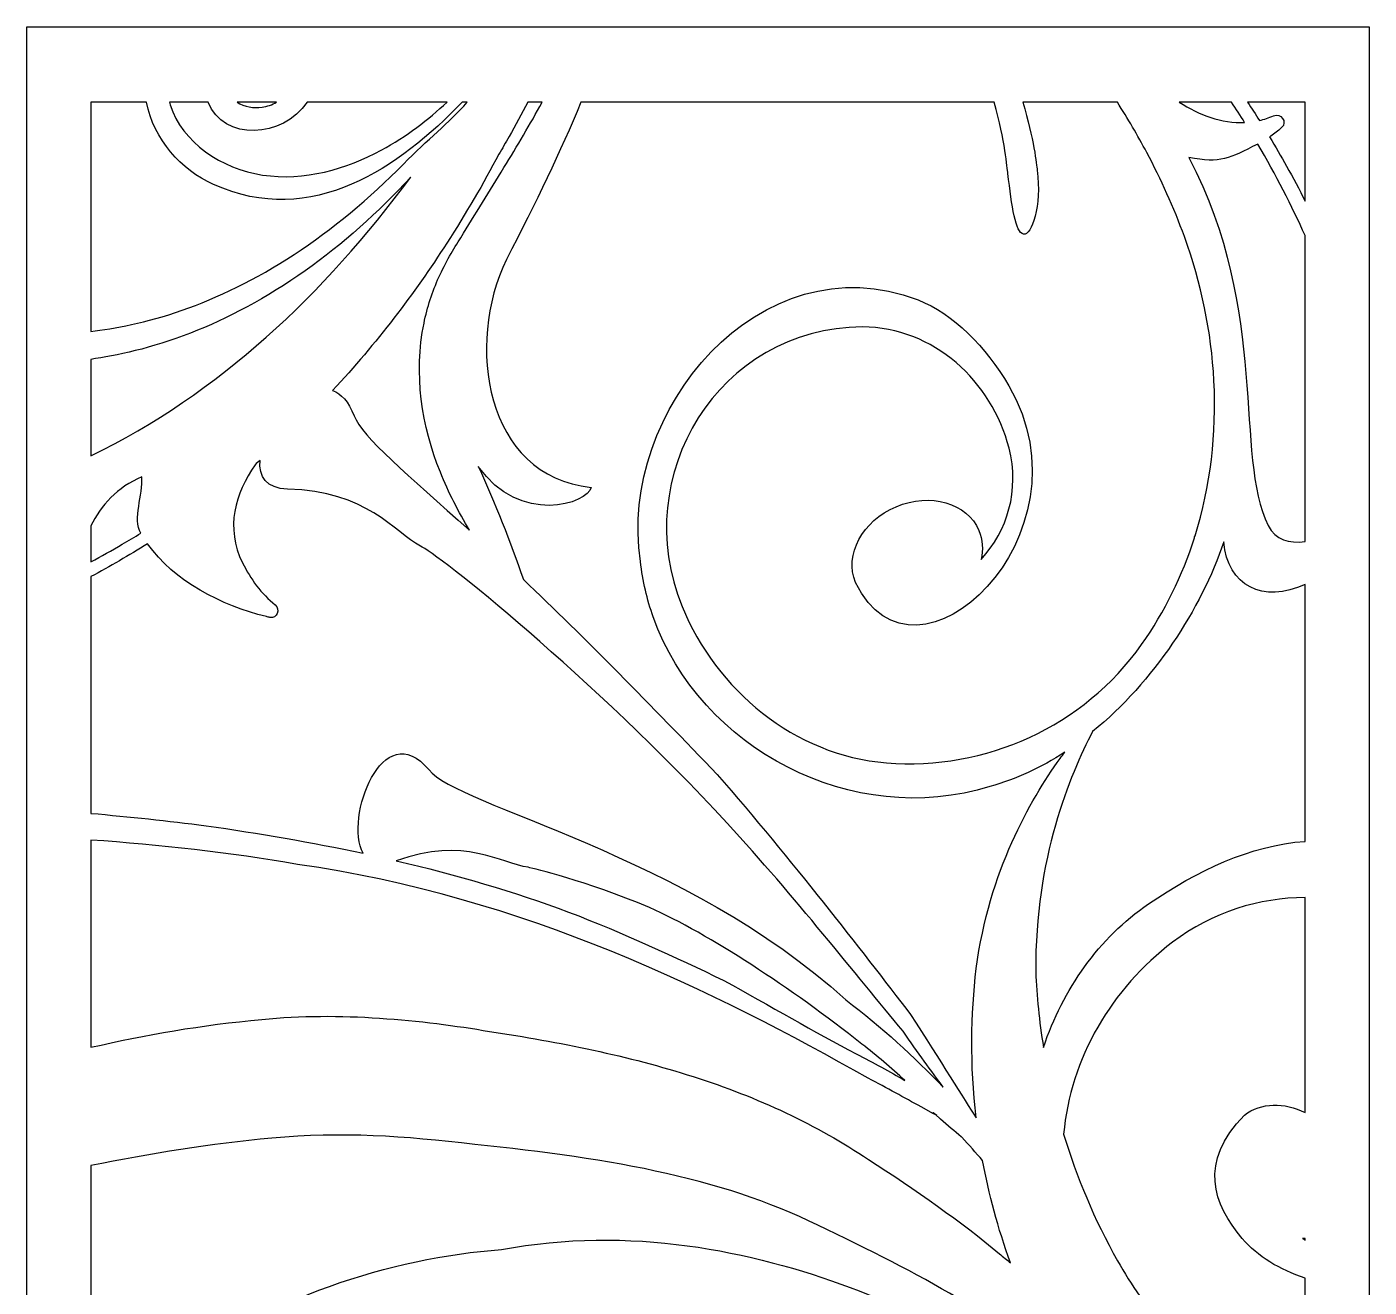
# Model space of a CAD drawing. Header units: centimetres. Extents: x -8.6 to -5.3, y -9 to 2.3.
# Drawn here: x -8.622 to -5.313, y -0.829 to 2.279 of the extents above; entities that cross this region are included whole.
import ezdxf

# ---------------------------------------------------------------- set-up
doc = ezdxf.new("R2010")
doc.units = ezdxf.units.CM
doc.header["$MEASUREMENT"] = 0
doc.layers.add('layer 1', color=7, linetype='Continuous')

msp = doc.modelspace()

# ---------------------------------------------------------------- linework, layer by layer
at = {"layer": 'layer 1', "color": 250}
for points, knots in [([(-5.31259, 2.27884), (-5.31259, 2.27884), (-8.62228, 2.27884), (-8.62228, 2.27884), (-8.62228, 2.27884), (-8.62228, 2.27884), (-8.62228, -9.0002), (-8.62228, -9.0002), (-8.62228, -9.0002), (-8.62228, -9.0002), (-5.31259, -9.0002), (-5.31259, -9.0002), (-5.31259, -9.0002), (-5.31259, -9.0002), (-5.31259, 2.27884), (-5.31259, 2.27884)], [0, 0, 0, 0, 0.2, 0.2, 0.2, 0.2, 0.4, 0.4, 0.4, 0.4, 0.6, 0.6, 0.6, 0.6, 1, 1, 1, 1]), ([(-8.46451, 1.52765), (-8.46451, 1.52765), (-8.46451, 2.09296), (-8.46451, 2.09296), (-8.46451, 2.09296), (-8.46451, 2.09296), (-8.3275, 2.09296), (-8.3275, 2.09296), (-8.3275, 2.09296), (-8.30862, 2.00111), (-8.24247, 1.9255), (-8.16174, 1.89027), (-8.16174, 1.89027), (-7.91951, 1.78014), (-7.70207, 1.93368), (-7.54888, 2.09296), (-7.54888, 2.09296), (-7.54888, 2.09296), (-7.53626, 2.09296), (-7.53626, 2.09296), (-7.53626, 2.09296), (-7.58244, 2.04151), (-7.63388, 2.00128), (-7.6938, 1.94058), (-7.6938, 1.94058), (-7.77718, 1.85583), (-7.86927, 1.77889), (-7.9633, 1.71757), (-7.9633, 1.71757), (-8.05725, 1.65569), (-8.15291, 1.61003), (-8.23948, 1.57994), (-8.23948, 1.57994), (-8.32894, 1.5487), (-8.40713, 1.53436), (-8.46451, 1.52765)], [0, 0, 0, 0, 0.1, 0.1, 0.1, 0.1, 0.2, 0.2, 0.2, 0.2, 0.3, 0.3, 0.3, 0.3, 0.4, 0.4, 0.4, 0.4, 0.5, 0.5, 0.5, 0.5, 0.6, 0.6, 0.6, 0.6, 0.7, 0.7, 0.7, 0.7, 0.8, 0.8, 0.8, 0.8, 1, 1, 1, 1]), ([(-8.27057, 2.09296), (-8.27057, 2.09296), (-8.17545, 2.09296), (-8.17545, 2.09296), (-8.17545, 2.09296), (-8.13821, 1.99603), (-7.99028, 2.00375), (-7.93151, 2.09296), (-7.93151, 2.09296), (-7.93151, 2.09296), (-7.58621, 2.09296), (-7.58621, 2.09296), (-7.58621, 2.09296), (-7.63186, 2.05067), (-7.68567, 2.00869), (-7.74834, 1.97475), (-7.74834, 1.97475), (-7.83344, 1.92836), (-7.93849, 1.89781), (-8.04103, 1.91349), (-8.04103, 1.91349), (-8.14156, 1.92823), (-8.23965, 1.99393), (-8.26865, 2.08647), (-8.26865, 2.08647), (-8.26933, 2.08863), (-8.26997, 2.09079), (-8.27057, 2.09296)], [0, 0, 0, 0, 0.125, 0.125, 0.125, 0.125, 0.25, 0.25, 0.25, 0.25, 0.375, 0.375, 0.375, 0.375, 0.5, 0.5, 0.5, 0.5, 0.625, 0.625, 0.625, 0.625, 0.75, 0.75, 0.75, 0.75, 1, 1, 1, 1]), ([(-8.10358, 2.09296), (-8.10358, 2.09296), (-8.00699, 2.09296), (-8.00699, 2.09296), (-8.00699, 2.09296), (-8.01752, 2.08691), (-8.02949, 2.08252), (-8.04246, 2.0807), (-8.04246, 2.0807), (-8.06285, 2.07762), (-8.08603, 2.08114), (-8.10358, 2.09296)], [0, 0, 0, 0, 0.25, 0.25, 0.25, 0.25, 0.5, 0.5, 0.5, 0.5, 1, 1, 1, 1]), ([(-7.38709, 2.09296), (-7.38709, 2.09296), (-7.35157, 2.09296), (-7.35157, 2.09296), (-7.35157, 2.09296), (-7.38135, 2.03866), (-7.41306, 1.98505), (-7.44581, 1.93164), (-7.44581, 1.93164), (-7.48081, 1.87432), (-7.51677, 1.81707), (-7.55254, 1.75895), (-7.55254, 1.75895), (-7.56943, 1.73143), (-7.5905, 1.6979), (-7.60639, 1.66165), (-7.60639, 1.66165), (-7.62248, 1.62577), (-7.63508, 1.58784), (-7.64294, 1.54816), (-7.64294, 1.54816), (-7.66878, 1.42466), (-7.64863, 1.29369), (-7.60269, 1.18069), (-7.60269, 1.18069), (-7.58211, 1.13029), (-7.55834, 1.08275), (-7.53101, 1.03734), (-7.53101, 1.03734), (-7.68156, 1.1726), (-7.79632, 1.26822), (-7.81523, 1.31978), (-7.81523, 1.31978), (-7.82919, 1.35495), (-7.84775, 1.37441), (-7.86831, 1.38236), (-7.86831, 1.38236), (-7.7607, 1.49782), (-7.66656, 1.62152), (-7.58695, 1.74529), (-7.58695, 1.74529), (-7.53925, 1.81903), (-7.49653, 1.89255), (-7.45839, 1.96456), (-7.45839, 1.96456), (-7.44999, 1.97895), (-7.44161, 1.99346), (-7.43336, 2.00811), (-7.43336, 2.00811), (-7.41774, 2.0359), (-7.40228, 2.06421), (-7.38709, 2.09296)], [0, 0, 0, 0, 0.0714286, 0.0714286, 0.0714286, 0.0714286, 0.1428571, 0.1428571, 0.1428571, 0.1428571, 0.2142857, 0.2142857, 0.2142857, 0.2142857, 0.2857143, 0.2857143, 0.2857143, 0.2857143, 0.3571429, 0.3571429, 0.3571429, 0.3571429, 0.4285714, 0.4285714, 0.4285714, 0.4285714, 0.5, 0.5, 0.5, 0.5, 0.5714286, 0.5714286, 0.5714286, 0.5714286, 0.6428571, 0.6428571, 0.6428571, 0.6428571, 0.7142857, 0.7142857, 0.7142857, 0.7142857, 0.7857143, 0.7857143, 0.7857143, 0.7857143, 0.8571429, 0.8571429, 0.8571429, 0.8571429, 1, 1, 1, 1]), ([(-7.25614, 2.09296), (-7.25614, 2.09296), (-6.23729, 2.09296), (-6.23729, 2.09296), (-6.23729, 2.09296), (-6.20985, 1.99706), (-6.2052, 1.93022), (-6.2033, 1.91707), (-6.2033, 1.91707), (-6.19362, 1.8362), (-6.1844, 1.77084), (-6.16504, 1.76751), (-6.16504, 1.76751), (-6.14452, 1.76398), (-6.12013, 1.83681), (-6.13082, 1.9252), (-6.13082, 1.9252), (-6.13263, 1.93859), (-6.13927, 2.00229), (-6.16668, 2.09296), (-6.16668, 2.09296), (-6.16668, 2.09296), (-5.93344, 2.09296), (-5.93344, 2.09296), (-5.93344, 2.09296), (-5.90767, 2.05277), (-5.88349, 2.01145), (-5.86098, 1.96895), (-5.86098, 1.96895), (-5.82559, 1.90284), (-5.79458, 1.83354), (-5.76818, 1.76148), (-5.76818, 1.76148), (-5.72647, 1.64746), (-5.70152, 1.52677), (-5.69531, 1.40587), (-5.69531, 1.40587), (-5.68869, 1.27651), (-5.70332, 1.14662), (-5.74197, 1.02335), (-5.74197, 1.02335), (-5.74267, 1.02199), (-5.74318, 1.02022), (-5.74339, 1.01883), (-5.74339, 1.01883), (-5.77303, 0.92603), (-5.81607, 0.83721), (-5.87379, 0.75545), (-5.87379, 0.75545), (-6.01578, 0.55445), (-6.25855, 0.44371), (-6.50283, 0.46383), (-6.50283, 0.46383), (-6.73061, 0.4827), (-6.9221, 0.64335), (-7.00676, 0.84985), (-7.00676, 0.84985), (-7.13853, 1.17104), (-6.91636, 1.538), (-6.56213, 1.5387), (-6.56213, 1.5387), (-6.38664, 1.5387), (-6.24231, 1.40411), (-6.20051, 1.24029), (-6.20051, 1.24029), (-6.1738, 1.13568), (-6.2045, 1.03624), (-6.2695, 0.96541), (-6.2695, 0.96541), (-6.26378, 0.98918), (-6.26517, 1.01391), (-6.27499, 1.03687), (-6.27499, 1.03687), (-6.30342, 1.10473), (-6.39467, 1.1312), (-6.47871, 1.09561), (-6.47871, 1.09561), (-6.56249, 1.06053), (-6.6073, 0.97666), (-6.57876, 0.90854), (-6.57876, 0.90854), (-6.43228, 0.6035), (-5.98537, 1.02511), (-6.20131, 1.39372), (-6.20131, 1.39372), (-6.25718, 1.48909), (-6.33748, 1.57195), (-6.42493, 1.60543), (-6.42493, 1.60543), (-6.81545, 1.75465), (-7.16632, 1.32899), (-7.10923, 0.96023), (-7.10923, 0.96023), (-7.1038, 0.91235), (-7.09306, 0.86668), (-7.07772, 0.8236), (-7.07772, 0.8236), (-6.96218, 0.49899), (-6.58622, 0.2997), (-6.24751, 0.40593), (-6.24751, 0.40593), (-6.18319, 0.42287), (-6.12132, 0.45211), (-6.06326, 0.4902), (-6.06326, 0.4902), (-6.06705, 0.48509), (-6.07091, 0.47983), (-6.07483, 0.47442), (-6.07483, 0.47442), (-6.14884, 0.37007), (-6.24928, 0.19862), (-6.2814, -0.04359), (-6.2814, -0.04359), (-6.29472, -0.15629), (-6.29693, -0.28035), (-6.28162, -0.41155), (-6.28162, -0.41155), (-6.31097, -0.36569), (-6.36866, -0.27279), (-6.44345, -0.15627), (-6.44345, -0.15627), (-6.56769, 0.00523), (-6.73506, 0.22249), (-6.91978, 0.43528), (-6.91978, 0.43528), (-7.08109, 0.6022), (-7.24768, 0.77429), (-7.39792, 0.91571), (-7.39792, 0.91571), (-7.42961, 1.00948), (-7.46823, 1.10432), (-7.5092, 1.19494), (-7.5092, 1.19494), (-7.40692, 1.04758), (-7.23787, 1.10336), (-7.2312, 1.14329), (-7.2312, 1.14329), (-7.4935, 1.17099), (-7.54117, 1.49725), (-7.43974, 1.70552), (-7.43974, 1.70552), (-7.36631, 1.84629), (-7.30613, 1.97161), (-7.25614, 2.09296)], [0, 0, 0, 0, 0.027027, 0.027027, 0.027027, 0.027027, 0.0540541, 0.0540541, 0.0540541, 0.0540541, 0.0810811, 0.0810811, 0.0810811, 0.0810811, 0.1081081, 0.1081081, 0.1081081, 0.1081081, 0.1351351, 0.1351351, 0.1351351, 0.1351351, 0.1621622, 0.1621622, 0.1621622, 0.1621622, 0.1891892, 0.1891892, 0.1891892, 0.1891892, 0.2162162, 0.2162162, 0.2162162, 0.2162162, 0.2432432, 0.2432432, 0.2432432, 0.2432432, 0.2702703, 0.2702703, 0.2702703, 0.2702703, 0.2972973, 0.2972973, 0.2972973, 0.2972973, 0.3243243, 0.3243243, 0.3243243, 0.3243243, 0.3513514, 0.3513514, 0.3513514, 0.3513514, 0.3783784, 0.3783784, 0.3783784, 0.3783784, 0.4054054, 0.4054054, 0.4054054, 0.4054054, 0.4324324, 0.4324324, 0.4324324, 0.4324324, 0.4594595, 0.4594595, 0.4594595, 0.4594595, 0.4864865, 0.4864865, 0.4864865, 0.4864865, 0.5135135, 0.5135135, 0.5135135, 0.5135135, 0.5405405, 0.5405405, 0.5405405, 0.5405405, 0.5675676, 0.5675676, 0.5675676, 0.5675676, 0.5945946, 0.5945946, 0.5945946, 0.5945946, 0.6216216, 0.6216216, 0.6216216, 0.6216216, 0.6486486, 0.6486486, 0.6486486, 0.6486486, 0.6756757, 0.6756757, 0.6756757, 0.6756757, 0.7027027, 0.7027027, 0.7027027, 0.7027027, 0.7297297, 0.7297297, 0.7297297, 0.7297297, 0.7567568, 0.7567568, 0.7567568, 0.7567568, 0.7837838, 0.7837838, 0.7837838, 0.7837838, 0.8108108, 0.8108108, 0.8108108, 0.8108108, 0.8378378, 0.8378378, 0.8378378, 0.8378378, 0.8648649, 0.8648649, 0.8648649, 0.8648649, 0.8918919, 0.8918919, 0.8918919, 0.8918919, 0.9189189, 0.9189189, 0.9189189, 0.9189189, 0.9459459, 0.9459459, 0.9459459, 0.9459459, 1, 1, 1, 1]), ([(-5.78068, 2.09296), (-5.78068, 2.09296), (-5.6519, 2.09296), (-5.6519, 2.09296), (-5.6519, 2.09296), (-5.64083, 2.07637), (-5.63006, 2.05973), (-5.61958, 2.04308), (-5.61958, 2.04308), (-5.67608, 2.04057), (-5.73189, 2.0614), (-5.78068, 2.09296)], [0, 0, 0, 0, 0.25, 0.25, 0.25, 0.25, 0.5, 0.5, 0.5, 0.5, 1, 1, 1, 1]), ([(-5.6124, 2.09296), (-5.6124, 2.09296), (-5.47036, 2.09296), (-5.47036, 2.09296), (-5.47036, 2.09296), (-5.47036, 2.09296), (-5.47036, 1.84903), (-5.47036, 1.84903), (-5.47036, 1.84903), (-5.48496, 1.87791), (-5.50025, 1.90674), (-5.51628, 1.93543), (-5.51628, 1.93543), (-5.52968, 1.95953), (-5.54366, 1.98355), (-5.55809, 2.00728), (-5.55809, 2.00728), (-5.54917, 2.01337), (-5.5404, 2.01998), (-5.5321, 2.02707), (-5.5321, 2.02707), (-5.531, 2.02817), (-5.52976, 2.02918), (-5.52848, 2.03033), (-5.52848, 2.03033), (-5.51308, 2.04411), (-5.5304, 2.06757), (-5.54841, 2.05964), (-5.54841, 2.05964), (-5.56003, 2.05454), (-5.57155, 2.05077), (-5.58312, 2.04804), (-5.58312, 2.04804), (-5.59269, 2.06308), (-5.60245, 2.07806), (-5.6124, 2.09296)], [0, 0, 0, 0, 0.1, 0.1, 0.1, 0.1, 0.2, 0.2, 0.2, 0.2, 0.3, 0.3, 0.3, 0.3, 0.4, 0.4, 0.4, 0.4, 0.5, 0.5, 0.5, 0.5, 0.6, 0.6, 0.6, 0.6, 0.7, 0.7, 0.7, 0.7, 0.8, 0.8, 0.8, 0.8, 1, 1, 1, 1]), ([(-5.47036, 1.76406), (-5.47036, 1.76406), (-5.47036, 1.00973), (-5.47036, 1.00973), (-5.47036, 1.00973), (-5.50989, 1.00445), (-5.54393, 1.013), (-5.56156, 1.04886), (-5.56156, 1.04886), (-5.64673, 1.22211), (-5.55726, 1.57242), (-5.75693, 1.95666), (-5.75693, 1.95666), (-5.67887, 1.94151), (-5.65708, 1.95397), (-5.58743, 1.98992), (-5.58743, 1.98992), (-5.54237, 1.91354), (-5.50357, 1.83749), (-5.47036, 1.76406)], [0, 0, 0, 0, 0.1666667, 0.1666667, 0.1666667, 0.1666667, 0.3333333, 0.3333333, 0.3333333, 0.3333333, 0.5, 0.5, 0.5, 0.5, 0.6666667, 0.6666667, 0.6666667, 0.6666667, 1, 1, 1, 1]), ([(-8.46451, 1.22082), (-8.46451, 1.22082), (-8.46451, 1.45892), (-8.46451, 1.45892), (-8.46451, 1.45892), (-8.40256, 1.46762), (-8.31626, 1.48568), (-8.21858, 1.52377), (-8.21858, 1.52377), (-8.12877, 1.55859), (-8.03074, 1.61012), (-7.93599, 1.67744), (-7.93599, 1.67744), (-7.84403, 1.74234), (-7.75555, 1.82159), (-7.67583, 1.90779), (-7.67583, 1.90779), (-7.88899, 1.62055), (-8.14899, 1.37341), (-8.46451, 1.22082)], [0, 0, 0, 0, 0.1666667, 0.1666667, 0.1666667, 0.1666667, 0.3333333, 0.3333333, 0.3333333, 0.3333333, 0.5, 0.5, 0.5, 0.5, 0.6666667, 0.6666667, 0.6666667, 0.6666667, 1, 1, 1, 1]), ([(-8.46451, 0.33937), (-8.46451, 0.33937), (-8.46451, 0.92313), (-8.46451, 0.92313), (-8.46451, 0.92313), (-8.41727, 0.94837), (-8.37057, 0.97543), (-8.32481, 1.00427), (-8.32481, 1.00427), (-8.25903, 0.91147), (-8.14281, 0.85147), (-8.03146, 0.82455), (-8.03146, 0.82455), (-8.02864, 0.8237), (-8.02578, 0.82311), (-8.02284, 0.8224), (-8.02284, 0.8224), (-8.00511, 0.8185), (-7.99675, 0.84306), (-8.00982, 0.85328), (-8.00982, 0.85328), (-8.04408, 0.88035), (-8.07104, 0.91785), (-8.09029, 0.95677), (-8.09029, 0.95677), (-8.1335, 1.04445), (-8.10855, 1.12731), (-8.05962, 1.19909), (-8.05962, 1.19909), (-8.05551, 1.20259), (-8.05142, 1.2061), (-8.04736, 1.20964), (-8.04736, 1.20964), (-8.0504, 1.1705), (-8.03212, 1.1401), (-7.97931, 1.13902), (-7.97931, 1.13902), (-7.78542, 1.13468), (-7.71545, 1.03325), (-7.65198, 0.99808), (-7.65198, 0.99808), (-7.61673, 0.986), (-7.22612, 0.67398), (-6.8953, 0.31504), (-6.8953, 0.31504), (-6.72791, 0.13262), (-6.57849, -0.05814), (-6.46174, -0.19793), (-6.46174, -0.19793), (-6.42543, -0.25007), (-6.3918, -0.29734), (-6.36271, -0.33617), (-6.36271, -0.33617), (-6.43411, -0.2615), (-6.51447, -0.18769), (-6.6026, -0.12087), (-6.6026, -0.12087), (-6.99748, 0.23945), (-7.564, 0.35776), (-7.63069, 0.44667), (-7.63069, 0.44667), (-7.74547, 0.58316), (-7.83968, 0.32781), (-7.7934, 0.24085), (-7.7934, 0.24085), (-7.92004, 0.26799), (-8.0498, 0.2903), (-8.18012, 0.30877), (-8.18012, 0.30877), (-8.2745, 0.32076), (-8.36949, 0.33106), (-8.46451, 0.33937)], [0, 0, 0, 0, 0.0526316, 0.0526316, 0.0526316, 0.0526316, 0.1052632, 0.1052632, 0.1052632, 0.1052632, 0.1578947, 0.1578947, 0.1578947, 0.1578947, 0.2105263, 0.2105263, 0.2105263, 0.2105263, 0.2631579, 0.2631579, 0.2631579, 0.2631579, 0.3157895, 0.3157895, 0.3157895, 0.3157895, 0.3684211, 0.3684211, 0.3684211, 0.3684211, 0.4210526, 0.4210526, 0.4210526, 0.4210526, 0.4736842, 0.4736842, 0.4736842, 0.4736842, 0.5263158, 0.5263158, 0.5263158, 0.5263158, 0.5789474, 0.5789474, 0.5789474, 0.5789474, 0.6315789, 0.6315789, 0.6315789, 0.6315789, 0.6842105, 0.6842105, 0.6842105, 0.6842105, 0.7368421, 0.7368421, 0.7368421, 0.7368421, 0.7894737, 0.7894737, 0.7894737, 0.7894737, 0.8421053, 0.8421053, 0.8421053, 0.8421053, 0.8947368, 0.8947368, 0.8947368, 0.8947368, 1, 1, 1, 1]), ([(-8.46451, 0.9596), (-8.46451, 0.9596), (-8.46451, 1.04804), (-8.46451, 1.04804), (-8.46451, 1.04804), (-8.4403, 1.09792), (-8.39912, 1.14401), (-8.33866, 1.16917), (-8.33866, 1.16917), (-8.33552, 1.12425), (-8.36184, 1.06612), (-8.34128, 1.0301), (-8.34128, 1.0301), (-8.35642, 1.02074), (-8.37172, 1.01167), (-8.38685, 1.00287), (-8.38685, 1.00287), (-8.41265, 0.98778), (-8.43858, 0.97336), (-8.46451, 0.9596)], [0, 0, 0, 0, 0.1666667, 0.1666667, 0.1666667, 0.1666667, 0.3333333, 0.3333333, 0.3333333, 0.3333333, 0.5, 0.5, 0.5, 0.5, 0.6666667, 0.6666667, 0.6666667, 0.6666667, 1, 1, 1, 1]), ([(-5.47036, 0.90395), (-5.47036, 0.90395), (-5.47036, 0.27035), (-5.47036, 0.27035), (-5.47036, 0.27035), (-5.60593, 0.26087), (-5.73591, 0.19848), (-5.85647, 0.11618), (-5.85647, 0.11618), (-5.97948, 0.03219), (-6.0676, -0.0949), (-6.11561, -0.23775), (-6.11561, -0.23775), (-6.12618, -0.17296), (-6.13238, -0.11046), (-6.13469, -0.05188), (-6.13469, -0.05188), (-6.1367, 0.23), (-6.05054, 0.43322), (-5.99434, 0.54087), (-5.99434, 0.54087), (-5.84407, 0.66373), (-5.72678, 0.84309), (-5.671, 1.00868), (-5.671, 1.00868), (-5.66193, 0.89992), (-5.57374, 0.85623), (-5.47036, 0.90395)], [0, 0, 0, 0, 0.125, 0.125, 0.125, 0.125, 0.25, 0.25, 0.25, 0.25, 0.375, 0.375, 0.375, 0.375, 0.5, 0.5, 0.5, 0.5, 0.625, 0.625, 0.625, 0.625, 0.75, 0.75, 0.75, 0.75, 1, 1, 1, 1]), ([(-8.46451, -0.23751), (-8.46451, -0.23751), (-8.46451, 0.27365), (-8.46451, 0.27365), (-8.46451, 0.27365), (-8.29516, 0.26135), (-8.12163, 0.24294), (-7.9546, 0.21359), (-7.9546, 0.21359), (-7.39624, 0.134), (-6.92144, -0.10234), (-6.54779, -0.31393), (-6.54779, -0.31393), (-6.5011, -0.33777), (-6.45874, -0.36211), (-6.41712, -0.38454), (-6.41712, -0.38454), (-6.41712, -0.38454), (-6.38638, -0.40118), (-6.38638, -0.40118), (-6.38638, -0.40118), (-6.38638, -0.40118), (-6.37874, -0.4052), (-6.37874, -0.4052), (-6.37874, -0.4052), (-6.39856, -0.39003), (-6.38035, -0.40459), (-6.38306, -0.40271), (-6.38306, -0.40271), (-6.38306, -0.40271), (-6.36966, -0.41461), (-6.36966, -0.41461), (-6.36966, -0.41461), (-6.35182, -0.4305), (-6.33426, -0.44478), (-6.31818, -0.45834), (-6.31818, -0.45834), (-6.31818, -0.45834), (-6.31703, -0.45926), (-6.31703, -0.45926), (-6.31703, -0.45926), (-6.29931, -0.47845), (-6.28221, -0.49759), (-6.26579, -0.51652), (-6.26579, -0.51652), (-6.25052, -0.59883), (-6.22807, -0.68338), (-6.19694, -0.76919), (-6.19694, -0.76919), (-6.20575, -0.76177), (-6.21483, -0.75427), (-6.22419, -0.74668), (-6.22419, -0.74668), (-6.31688, -0.66928), (-6.43179, -0.58753), (-6.5472, -0.51421), (-6.5472, -0.51421), (-6.67261, -0.43005), (-6.82009, -0.36004), (-6.97927, -0.30984), (-6.97927, -0.30984), (-7.13841, -0.2584), (-7.30881, -0.22458), (-7.48145, -0.19834), (-7.48145, -0.19834), (-7.64577, -0.17037), (-7.85302, -0.14899), (-8.04255, -0.16894), (-8.04255, -0.16894), (-8.19056, -0.1819), (-8.33091, -0.20706), (-8.46451, -0.23751)], [0, 0, 0, 0, 0.0526316, 0.0526316, 0.0526316, 0.0526316, 0.1052632, 0.1052632, 0.1052632, 0.1052632, 0.1578947, 0.1578947, 0.1578947, 0.1578947, 0.2105263, 0.2105263, 0.2105263, 0.2105263, 0.2631579, 0.2631579, 0.2631579, 0.2631579, 0.3157895, 0.3157895, 0.3157895, 0.3157895, 0.3684211, 0.3684211, 0.3684211, 0.3684211, 0.4210526, 0.4210526, 0.4210526, 0.4210526, 0.4736842, 0.4736842, 0.4736842, 0.4736842, 0.5263158, 0.5263158, 0.5263158, 0.5263158, 0.5789474, 0.5789474, 0.5789474, 0.5789474, 0.6315789, 0.6315789, 0.6315789, 0.6315789, 0.6842105, 0.6842105, 0.6842105, 0.6842105, 0.7368421, 0.7368421, 0.7368421, 0.7368421, 0.7894737, 0.7894737, 0.7894737, 0.7894737, 0.8421053, 0.8421053, 0.8421053, 0.8421053, 0.8947368, 0.8947368, 0.8947368, 0.8947368, 1, 1, 1, 1]), ([(-7.71138, 0.22248), (-7.54352, 0.28328), (-7.45214, 0.21572), (-7.386, 0.20627), (-7.386, 0.20627), (-7.36955, 0.20243), (-7.24793, 0.17424), (-7.08734, 0.10708), (-7.08734, 0.10708), (-6.93858, 0.04108), (-6.73778, -0.09192), (-6.56309, -0.22946), (-6.56309, -0.22946), (-6.52678, -0.2582), (-6.49137, -0.28849), (-6.45721, -0.31967), (-6.45721, -0.31967), (-6.49445, -0.29721), (-6.53461, -0.27525), (-6.57767, -0.25389), (-6.57767, -0.25389), (-6.67855, -0.20038), (-6.79123, -0.13493), (-6.90378, -0.07252), (-6.90378, -0.07252), (-7.02376, -0.01505), (-7.15123, 0.04421), (-7.28696, 0.09607), (-7.28696, 0.09607), (-7.42058, 0.14627), (-7.56344, 0.18788), (-7.71138, 0.22248)], [0, 0, 0, 0, 0.1111111, 0.1111111, 0.1111111, 0.1111111, 0.2222222, 0.2222222, 0.2222222, 0.2222222, 0.3333333, 0.3333333, 0.3333333, 0.3333333, 0.4444444, 0.4444444, 0.4444444, 0.4444444, 0.5555556, 0.5555556, 0.5555556, 0.5555556, 0.6666667, 0.6666667, 0.6666667, 0.6666667, 0.7777778, 0.7777778, 0.7777778, 0.7777778, 1, 1, 1, 1]), ([(-5.47036, 0.13163), (-5.47036, 0.13163), (-5.47036, -0.39834), (-5.47036, -0.39834), (-5.47036, -0.39834), (-5.52148, -0.37273), (-5.57875, -0.37318), (-5.62018, -0.40493), (-5.62018, -0.40493), (-5.73385, -0.52072), (-5.6973, -0.6248), (-5.62531, -0.70903), (-5.62531, -0.70903), (-5.58754, -0.75323), (-5.53318, -0.78631), (-5.47036, -0.80651), (-5.47036, -0.80651), (-5.47036, -0.80651), (-5.47036, -1.211), (-5.47036, -1.211), (-5.47036, -1.211), (-5.49011, -1.20624), (-5.5098, -1.20086), (-5.52937, -1.19487), (-5.52937, -1.19487), (-5.57312, -1.16491), (-5.6248, -1.1256), (-5.66464, -1.09063), (-5.66464, -1.09063), (-5.77484, -0.99329), (-5.86563, -0.88305), (-5.93301, -0.76391), (-5.93301, -0.76391), (-5.99047, -0.66257), (-6.0341, -0.55652), (-6.0659, -0.45179), (-6.0659, -0.45179), (-6.0498, -0.26547), (-5.94724, -0.09156), (-5.79722, 0.02158), (-5.79722, 0.02158), (-5.69824, 0.09629), (-5.58324, 0.13149), (-5.47036, 0.13163)], [0, 0, 0, 0, 0.0833333, 0.0833333, 0.0833333, 0.0833333, 0.1666667, 0.1666667, 0.1666667, 0.1666667, 0.25, 0.25, 0.25, 0.25, 0.3333333, 0.3333333, 0.3333333, 0.3333333, 0.4166667, 0.4166667, 0.4166667, 0.4166667, 0.5, 0.5, 0.5, 0.5, 0.5833333, 0.5833333, 0.5833333, 0.5833333, 0.6666667, 0.6666667, 0.6666667, 0.6666667, 0.75, 0.75, 0.75, 0.75, 0.8333333, 0.8333333, 0.8333333, 0.8333333, 1, 1, 1, 1]), ([(-8.46451, -1.2589), (-8.46451, -1.2589), (-8.46451, -0.52925), (-8.46451, -0.52925), (-8.46451, -0.52925), (-8.31786, -0.5), (-8.16905, -0.47451), (-8.01854, -0.46184), (-8.01854, -0.46184), (-7.84399, -0.44506), (-7.69365, -0.45658), (-7.51768, -0.47715), (-7.51768, -0.47715), (-7.34918, -0.49479), (-7.19104, -0.51535), (-7.04531, -0.54868), (-7.04531, -0.54868), (-6.89918, -0.58107), (-6.76686, -0.62767), (-6.65016, -0.68666), (-6.65016, -0.68666), (-6.51927, -0.74917), (-6.411, -0.80553), (-6.30868, -0.86688), (-6.30868, -0.86688), (-6.23537, -0.90947), (-6.16105, -0.96088), (-6.0905, -0.99882), (-6.0905, -0.99882), (-6.05656, -1.05672), (-6.01749, -1.11326), (-5.97374, -1.16748), (-5.97374, -1.16748), (-5.98015, -1.16285), (-5.98666, -1.15813), (-5.99329, -1.15326), (-5.99329, -1.15326), (-6.14544, -1.03888), (-6.35164, -0.92016), (-6.59231, -0.82972), (-6.59231, -0.82972), (-6.83456, -0.73948), (-7.13518, -0.67671), (-7.4521, -0.73639), (-7.4521, -0.73639), (-7.72337, -0.75507), (-8.04527, -0.86024), (-8.25206, -1.03455), (-8.25206, -1.03455), (-8.33804, -1.10683), (-8.40304, -1.17236), (-8.46451, -1.2589)], [0, 0, 0, 0, 0.0714286, 0.0714286, 0.0714286, 0.0714286, 0.1428571, 0.1428571, 0.1428571, 0.1428571, 0.2142857, 0.2142857, 0.2142857, 0.2142857, 0.2857143, 0.2857143, 0.2857143, 0.2857143, 0.3571429, 0.3571429, 0.3571429, 0.3571429, 0.4285714, 0.4285714, 0.4285714, 0.4285714, 0.5, 0.5, 0.5, 0.5, 0.5714286, 0.5714286, 0.5714286, 0.5714286, 0.6428571, 0.6428571, 0.6428571, 0.6428571, 0.7142857, 0.7142857, 0.7142857, 0.7142857, 0.7857143, 0.7857143, 0.7857143, 0.7857143, 0.8571429, 0.8571429, 0.8571429, 0.8571429, 1, 1, 1, 1]), ([(-5.47036, -0.70888), (-5.47036, -0.70888), (-5.47036, -0.71276), (-5.47036, -0.71276), (-5.47036, -0.71276), (-5.47269, -0.7116), (-5.47501, -0.71042), (-5.47731, -0.7092), (-5.47731, -0.7092), (-5.47499, -0.70915), (-5.47267, -0.70905), (-5.47036, -0.70888)], [0, 0, 0, 0, 0.25, 0.25, 0.25, 0.25, 0.5, 0.5, 0.5, 0.5, 1, 1, 1, 1])]:
    msp.add_open_spline(points, degree=3, knots=knots, dxfattribs=at)

doc.saveas('drawing.dxf')
